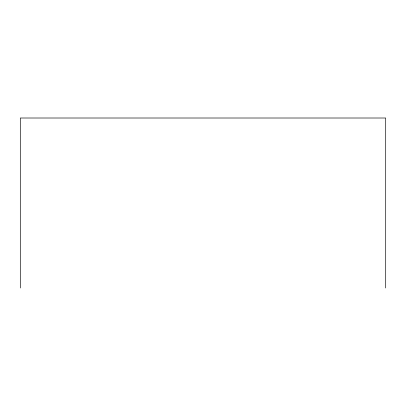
<?xml version="1.0" encoding="UTF-8"?>
<svg xmlns="http://www.w3.org/2000/svg" width="406" height="406" viewBox="0 0 406 406"><rect width="100%" height="100%" fill="white"/><g stroke="black" fill="none" stroke-linecap="round" stroke-linejoin="round"><path stroke-width="0.61" d="M385.7 287.991L385.7 118.009L20.3 118.009L20.3 287.991"/></g></svg>
